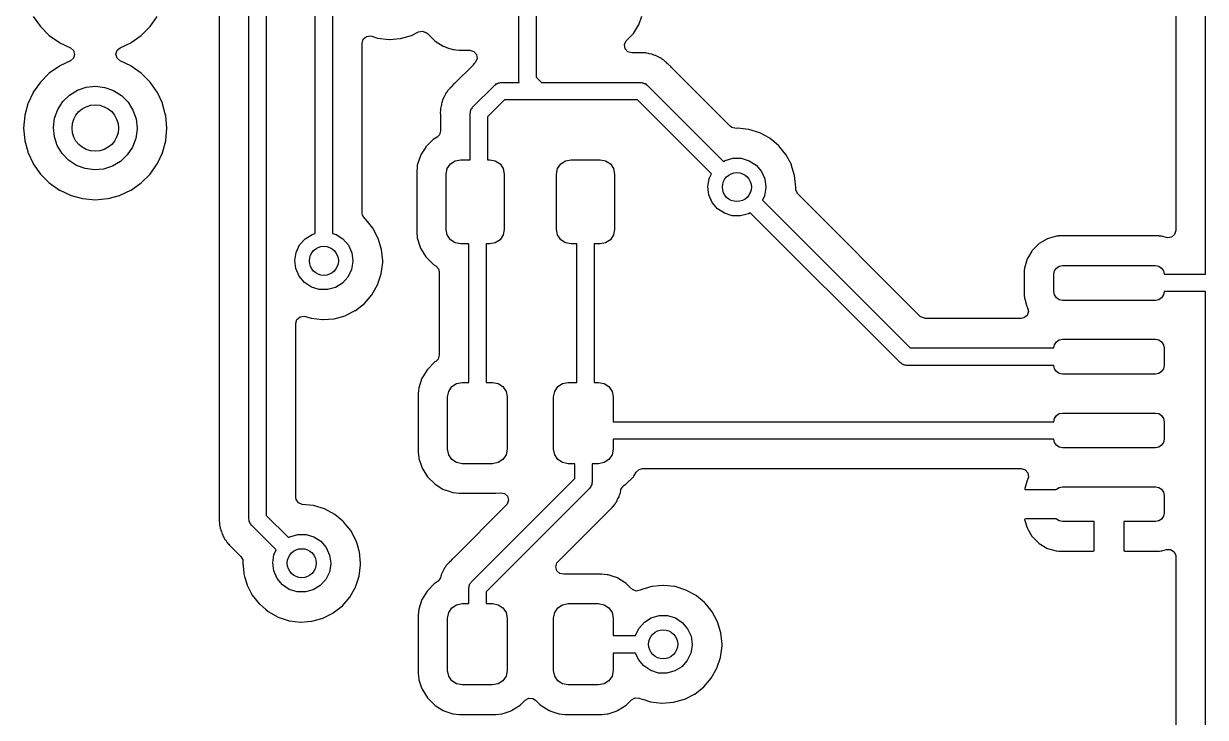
# Model space of a CAD drawing. Extents: x 41 to 172, y -227 to -42.
# Drawn here: x 83.86 to 104.2, y -186.68 to -174.73 of the extents above; entities that cross this region are included whole.
import ezdxf

# ---------------------------------------------------------------- set-up
doc = ezdxf.new("R2010")
doc.units = 0
doc.layers.add('BLACK', color=7, linetype='CONTINUOUS')

msp = doc.modelspace()

# ---------------------------------------------------------------- linework, layer by layer
at = {"layer": 'BLACK', "linetype": 'CONTINUOUS'}
for p, q in [((87.734, -183.261), (87.734, -127.253)), ((88.034, -127.283), (88.034, -183.199)), ((104.205, -179.047), (104.205, -158.205)), ((103.697, -158.571), (103.697, -178.296)), ((92.3825, -175.718), (92.3825, -158.863)), ((92.6825, -158.801), (92.6825, -175.655)), ((88.877, -178.344), (88.877, -161.29)), ((89.177, -161.352), (89.177, -178.344)), ((87.2255, -171.039), (87.2255, -183.179)), ((84.022, -174.607), (84.1453, -174.783)), ((84.1453, -174.783), (84.2973, -174.935)), ((85.8827, -174.935), (86.0347, -174.783)), ((86.0347, -174.783), (86.158, -174.607)), ((94.375, -174.875), (94.4463, -174.759)), ((94.4463, -174.759), (94.4501, -174.753)), ((94.4463, -174.759), (94.4463, -174.759)), ((94.4501, -174.753), (94.5002, -174.602)), ((84.2973, -174.935), (84.4734, -175.058)), ((85.7066, -175.058), (85.8827, -174.935)), ((89.7055, -174.998), (89.7592, -174.952)), ((89.7592, -174.952), (89.8294, -174.942)), ((89.8294, -174.942), (89.8504, -174.947)), ((89.8504, -174.947), (89.9524, -174.98)), ((89.9524, -174.98), (90.1488, -175.003)), ((90.1549, -175.003), (90.3398, -174.988)), ((90.3398, -174.988), (90.3398, -174.988)), ((90.3398, -174.988), (90.346, -174.988)), ((90.346, -174.988), (90.5365, -174.935)), ((90.5365, -174.935), (90.6577, -174.874)), ((90.6577, -174.874), (90.7276, -174.861)), ((90.7276, -174.861), (90.7932, -174.888)), ((90.7932, -174.888), (90.8089, -174.903)), ((90.8089, -174.903), (90.8095, -174.904)), ((90.8095, -174.904), (90.9347, -175.029)), ((94.2393, -175.021), (94.3521, -174.908)), ((94.3521, -174.908), (94.3573, -174.903)), ((94.3573, -174.903), (94.375, -174.875)), ((84.4734, -175.058), (84.4784, -175.06)), ((84.4784, -175.06), (84.4784, -175.06)), ((84.4784, -175.06), (84.6618, -175.146)), ((84.6618, -175.146), (84.715, -175.193)), ((84.715, -175.193), (84.7345, -175.261)), ((85.4455, -175.259), (85.466, -175.191)), ((85.466, -175.191), (85.5182, -175.146)), ((85.5182, -175.146), (85.7016, -175.06)), ((85.7016, -175.06), (85.7066, -175.058)), ((85.7016, -175.06), (85.7016, -175.06)), ((89.6855, -175.066), (89.7055, -174.998)), ((89.6855, -177.993), (89.6855, -175.066)), ((90.1488, -175.003), (90.1549, -175.003)), ((90.1549, -175.003), (90.1549, -175.003)), ((90.9347, -175.029), (90.9409, -175.033)), ((90.9409, -175.033), (90.9409, -175.033)), ((90.9409, -175.033), (91.0781, -175.118)), ((91.0781, -175.118), (91.0853, -175.122)), ((91.0853, -175.122), (91.1567, -175.146)), ((91.1567, -175.146), (91.2466, -175.176)), ((91.2466, -175.176), (91.2466, -175.176)), ((91.2466, -175.176), (91.2531, -175.178)), ((91.2531, -175.178), (91.26, -175.178)), ((91.26, -175.178), (91.26, -175.178)), ((91.26, -175.178), (91.3012, -175.183)), ((91.3012, -175.183), (91.3576, -175.189)), ((91.3576, -175.189), (91.541, -175.189)), ((91.541, -175.189), (91.6091, -175.209)), ((94.2038, -175.093), (94.2333, -175.028)), ((94.2139, -175.163), (94.2038, -175.093)), ((94.2604, -175.216), (94.2139, -175.163)), ((94.2333, -175.028), (94.2393, -175.021)), ((84.6618, -175.374), (84.4784, -175.46)), ((84.714, -175.329), (84.6618, -175.374)), ((84.7345, -175.261), (84.714, -175.329)), ((85.465, -175.327), (85.4455, -175.259)), ((85.5182, -175.374), (85.465, -175.327)), ((85.7016, -175.46), (85.5182, -175.374)), ((91.6091, -175.209), (91.6556, -175.262)), ((91.6362, -175.397), (91.6272, -175.406)), ((91.6657, -175.332), (91.6362, -175.397)), ((91.6556, -175.262), (91.6657, -175.332)), ((94.3285, -175.236), (94.2604, -175.216)), ((94.451, -175.236), (94.3285, -175.236)), ((94.4629, -175.236), (94.451, -175.236)), ((94.5088, -175.232), (94.4629, -175.236)), ((94.5167, -175.233), (94.5088, -175.232)), ((94.53, -175.235), (94.5167, -175.233)), ((94.5497, -175.236), (94.53, -175.235)), ((94.5712, -175.236), (94.5497, -175.236)), ((94.5817, -175.239), (94.5712, -175.236)), ((94.6159, -175.248), (94.5817, -175.239)), ((94.6276, -175.25), (94.6159, -175.248)), ((94.6732, -175.258), (94.6276, -175.25)), ((94.6929, -175.266), (94.6732, -175.258)), ((94.7116, -175.273), (94.6929, -175.266)), ((94.7323, -175.278), (94.7116, -175.273)), ((94.7393, -175.282), (94.7323, -175.278)), ((94.7728, -175.3), (94.7393, -175.282)), ((94.7393, -175.282), (94.7393, -175.282)), ((94.7835, -175.305), (94.7728, -175.3)), ((94.8186, -175.321), (94.7835, -175.305)), ((94.8259, -175.324), (94.8186, -175.321)), ((94.8186, -175.321), (94.8186, -175.321)), ((94.8321, -175.329), (94.8259, -175.324)), ((94.8428, -175.337), (94.8321, -175.329)), ((94.8593, -175.348), (94.8428, -175.337)), ((94.8712, -175.354), (94.8593, -175.348)), ((94.8781, -175.358), (94.8712, -175.354)), ((94.9118, -175.39), (94.8781, -175.358)), ((94.9208, -175.397), (94.9118, -175.39)), ((94.9243, -175.4), (94.9208, -175.397)), ((94.9449, -175.421), (94.9243, -175.4)), ((84.2973, -175.585), (84.1453, -175.737)), ((84.4734, -175.462), (84.2973, -175.585)), ((84.4784, -175.46), (84.4734, -175.462)), ((84.4784, -175.46), (84.4784, -175.46)), ((85.7066, -175.462), (85.7016, -175.46)), ((85.7016, -175.46), (85.7016, -175.46)), ((85.8827, -175.585), (85.7066, -175.462)), ((86.0347, -175.737), (85.8827, -175.585)), ((91.5832, -175.456), (91.2864, -175.752)), ((91.5912, -175.447), (91.5832, -175.456)), ((91.6156, -175.417), (91.5912, -175.447)), ((91.6206, -175.411), (91.6156, -175.417)), ((91.6156, -175.417), (91.6156, -175.417)), ((91.6271, -175.406), (91.6206, -175.411)), ((91.6272, -175.406), (91.6271, -175.406)), ((94.9477, -175.423), (94.9449, -175.421)), ((94.9994, -175.472), (94.9477, -175.423)), ((95.0037, -175.479), (94.9994, -175.472)), ((95.0117, -175.487), (95.0037, -175.479)), ((95.0037, -175.479), (95.0037, -175.479)), ((96.0226, -176.498), (95.0117, -175.487)), ((84.1453, -175.737), (84.022, -175.913)), ((86.158, -175.913), (86.0347, -175.737)), ((91.2655, -175.77), (91.2224, -175.816)), ((91.2709, -175.765), (91.2655, -175.77)), ((91.2776, -175.76), (91.2709, -175.765)), ((91.2864, -175.752), (91.2776, -175.76)), ((91.5879, -176.17), (91.9689, -175.789)), ((91.9689, -175.789), (91.986, -175.779)), ((91.986, -175.779), (92, -175.765)), ((92, -175.765), (92.0191, -175.76)), ((92.0191, -175.76), (92.0362, -175.75)), ((92.0362, -175.75), (92.0559, -175.75)), ((92.0559, -175.75), (92.075, -175.745)), ((92.075, -175.745), (92.3876, -175.745)), ((92.3876, -175.737), (92.3825, -175.718)), ((92.3876, -175.745), (92.3876, -175.737)), ((92.6825, -175.655), (92.7721, -175.745)), ((92.7721, -175.745), (94.488, -175.745)), ((94.488, -175.745), (94.5071, -175.75)), ((94.5071, -175.75), (94.5268, -175.75)), ((94.5268, -175.75), (94.5439, -175.76)), ((94.5439, -175.76), (94.563, -175.765)), ((94.563, -175.765), (94.577, -175.779)), ((94.577, -175.779), (94.5941, -175.789)), ((94.5941, -175.789), (95.9102, -177.105)), ((84.0197, -175.918), (83.9335, -176.103)), ((84.022, -175.913), (84.0197, -175.918)), ((84.0197, -175.918), (84.0197, -175.918)), ((84.532, -176.075), (84.6467, -175.963)), ((84.6467, -175.963), (84.7834, -175.879)), ((84.7834, -175.879), (84.9354, -175.827)), ((84.9354, -175.827), (85.095, -175.81)), ((85.095, -175.81), (85.2544, -175.829)), ((85.2544, -175.829), (85.4056, -175.883)), ((85.4056, -175.883), (85.5412, -175.969)), ((85.5412, -175.969), (85.6543, -176.083)), ((86.1603, -175.918), (86.158, -175.913)), ((86.2465, -176.103), (86.1603, -175.918)), ((86.1603, -175.918), (86.1603, -175.918)), ((91.0991, -175.991), (91.0769, -176.032)), ((91.1043, -175.981), (91.0991, -175.991)), ((91.1195, -175.945), (91.1043, -175.981)), ((91.1227, -175.938), (91.1195, -175.945)), ((91.1195, -175.945), (91.1195, -175.945)), ((91.128, -175.931), (91.1227, -175.938)), ((91.1358, -175.921), (91.128, -175.931)), ((91.1467, -175.905), (91.1358, -175.921)), ((91.1532, -175.893), (91.1467, -175.905)), ((91.157, -175.886), (91.1532, -175.893)), ((91.1532, -175.893), (91.1532, -175.893)), ((91.1886, -175.852), (91.157, -175.886)), ((91.1964, -175.843), (91.1886, -175.852)), ((91.1991, -175.84), (91.1964, -175.843)), ((91.2196, -175.819), (91.1991, -175.84)), ((91.2224, -175.816), (91.2196, -175.819)), ((83.9298, -176.114), (83.8779, -176.307)), ((83.9312, -176.108), (83.9298, -176.114)), ((83.9298, -176.114), (83.9298, -176.114)), ((83.9335, -176.103), (83.9312, -176.108)), ((84.3902, -176.361), (84.4451, -176.21)), ((84.4451, -176.21), (84.532, -176.075)), ((85.6543, -176.083), (85.7393, -176.219)), ((86.2488, -176.108), (86.2465, -176.103)), ((86.2502, -176.114), (86.2488, -176.108)), ((86.3021, -176.307), (86.2502, -176.114)), ((86.2502, -176.114), (86.2502, -176.114)), ((91.0355, -176.214), (91.0339, -176.234)), ((91.047, -176.148), (91.0355, -176.193)), ((91.0355, -176.193), (91.0355, -176.214)), ((91.0494, -176.136), (91.047, -176.148)), ((91.053, -176.114), (91.0494, -176.136)), ((91.0566, -176.091), (91.053, -176.114)), ((91.0651, -176.071), (91.0566, -176.091)), ((91.0715, -176.052), (91.0651, -176.071)), ((91.0769, -176.032), (91.0715, -176.052)), ((91.559, -176.22), (91.5641, -176.201)), ((91.5641, -176.201), (91.5781, -176.187)), ((91.5781, -176.187), (91.5879, -176.17)), ((92.1371, -176.045), (91.844, -176.338)), ((94.4259, -176.045), (92.1371, -176.045)), ((95.6991, -177.318), (94.4259, -176.045)), ((83.8755, -176.316), (83.8568, -176.53)), ((83.8779, -176.307), (83.8755, -176.316)), ((84.3701, -176.52), (84.3902, -176.361)), ((85.7393, -176.219), (85.7921, -176.37)), ((85.7921, -176.37), (85.81, -176.53)), ((86.3045, -176.316), (86.3021, -176.307)), ((86.3232, -176.53), (86.3045, -176.316)), ((91.0339, -176.234), (91.0306, -176.255)), ((91.0306, -176.255), (91.0313, -176.263)), ((91.0313, -176.263), (91.0349, -176.301)), ((91.0349, -176.301), (91.0355, -176.313)), ((91.0355, -176.313), (91.0355, -176.578)), ((91.544, -176.276), (91.5491, -176.257)), ((91.544, -177.075), (91.544, -176.276)), ((91.5491, -176.237), (91.559, -176.22)), ((91.5491, -176.257), (91.5491, -176.237)), ((91.844, -176.338), (91.844, -177.075)), ((83.8568, -176.53), (83.8755, -176.744)), ((84.3857, -176.68), (84.3701, -176.52)), ((85.8097, -176.55), (85.7874, -176.709)), ((85.81, -176.53), (85.8097, -176.55)), ((86.3045, -176.744), (86.3232, -176.53)), ((91.0355, -176.578), (91.0155, -176.646)), ((96.0535, -176.521), (96.0226, -176.498)), ((96.1231, -176.535), (96.0535, -176.521)), ((96.1461, -176.533), (96.1231, -176.535)), ((96.1522, -176.533), (96.1461, -176.533)), ((96.3366, -176.553), (96.1522, -176.533)), ((96.1522, -176.533), (96.1522, -176.533)), ((96.3428, -176.553), (96.3366, -176.553)), ((96.3366, -176.553), (96.3366, -176.553)), ((96.5317, -176.612), (96.3428, -176.553)), ((96.7057, -176.706), (96.5317, -176.612)), ((83.8755, -176.744), (83.877, -176.749)), ((83.877, -176.749), (83.877, -176.749)), ((83.877, -176.749), (83.9271, -176.936)), ((84.4364, -176.832), (84.3857, -176.68)), ((85.7874, -176.709), (85.7304, -176.859)), ((86.2529, -176.936), (86.303, -176.749)), ((86.303, -176.749), (86.3045, -176.744)), ((86.303, -176.749), (86.303, -176.749)), ((90.9087, -176.727), (90.7837, -176.852)), ((90.9758, -176.685), (90.9087, -176.727)), ((91.0155, -176.646), (90.9758, -176.685)), ((96.7104, -176.71), (96.7057, -176.706)), ((96.8533, -176.828), (96.7104, -176.71)), ((96.7104, -176.71), (96.7104, -176.71)), ((83.9271, -176.936), (83.9312, -176.952)), ((83.9312, -176.952), (83.9335, -176.957)), ((83.9335, -176.957), (83.9335, -176.957)), ((83.9335, -176.957), (84.0195, -177.141)), ((84.5196, -176.969), (84.4364, -176.832)), ((84.6311, -177.085), (84.5196, -176.969)), ((85.6416, -176.993), (85.5253, -177.104)), ((85.7304, -176.859), (85.6416, -176.993)), ((86.1605, -177.141), (86.2465, -176.957)), ((86.2465, -176.957), (86.2488, -176.952)), ((86.2465, -176.957), (86.2465, -176.957)), ((86.2488, -176.952), (86.2529, -176.936)), ((90.6886, -177.009), (90.6415, -177.151)), ((90.6909, -177.002), (90.6886, -177.009)), ((90.7043, -176.98), (90.6909, -177.002)), ((90.7799, -176.858), (90.7043, -176.98)), ((90.7837, -176.852), (90.7799, -176.858)), ((90.7799, -176.858), (90.7799, -176.858)), ((96.8581, -176.832), (96.8533, -176.828)), ((96.862, -176.837), (96.8581, -176.832)), ((96.8793, -176.858), (96.862, -176.837)), ((96.862, -176.837), (96.862, -176.837)), ((96.9831, -176.985), (96.8793, -176.858)), ((97.0759, -177.16), (96.9831, -176.985)), ((84.0195, -177.141), (84.022, -177.147)), ((84.022, -177.147), (84.1453, -177.323)), ((84.7654, -177.173), (84.6311, -177.085)), ((84.9158, -177.229), (84.7654, -177.173)), ((85.0749, -177.25), (84.9158, -177.229)), ((85.3874, -177.186), (85.2348, -177.235)), ((85.5253, -177.104), (85.3874, -177.186)), ((86.0347, -177.323), (86.158, -177.147)), ((86.158, -177.147), (86.1605, -177.141)), ((90.6305, -177.216), (90.6245, -177.275)), ((90.6345, -177.177), (90.6305, -177.216)), ((90.6352, -177.17), (90.6345, -177.177)), ((90.6345, -177.177), (90.6345, -177.177)), ((90.6415, -177.151), (90.6352, -177.17)), ((91.133, -177.325), (91.152, -177.229)), ((91.152, -177.229), (91.2062, -177.148)), ((91.2062, -177.148), (91.2873, -177.094)), ((91.2873, -177.094), (91.383, -177.075)), ((91.383, -177.075), (91.544, -177.075)), ((91.844, -177.075), (91.883, -177.075)), ((91.883, -177.075), (91.9787, -177.094)), ((91.9787, -177.094), (92.0598, -177.148)), ((92.0598, -177.148), (92.114, -177.229)), ((92.114, -177.229), (92.133, -177.325)), ((93.033, -177.325), (93.052, -177.229)), ((93.052, -177.229), (93.1062, -177.148)), ((93.1062, -177.148), (93.1873, -177.094)), ((93.1873, -177.094), (93.283, -177.075)), ((93.283, -177.075), (93.783, -177.075)), ((93.783, -177.075), (93.8787, -177.094)), ((93.8787, -177.094), (93.9598, -177.148)), ((93.9598, -177.148), (94.014, -177.229)), ((94.014, -177.229), (94.033, -177.325)), ((95.9102, -177.105), (95.9348, -177.09)), ((95.9348, -177.09), (96.0711, -177.051)), ((96.0711, -177.051), (96.2129, -177.051)), ((96.2129, -177.051), (96.3487, -177.092)), ((96.3487, -177.092), (96.4677, -177.169)), ((96.4677, -177.169), (96.5602, -177.277)), ((97.0811, -177.177), (97.0759, -177.16)), ((97.1263, -177.327), (97.0811, -177.177)), ((84.1453, -177.323), (84.2973, -177.475)), ((85.2348, -177.235), (85.0749, -177.25)), ((85.8827, -177.475), (86.0347, -177.323)), ((90.6245, -177.275), (90.6245, -178.325)), ((91.133, -178.275), (91.133, -177.325)), ((92.133, -177.325), (92.133, -178.275)), ((93.033, -178.275), (93.033, -177.325)), ((94.033, -177.325), (94.033, -178.275)), ((95.639, -177.54), (95.6608, -177.4)), ((95.6608, -177.4), (95.6991, -177.318)), ((96.5602, -177.277), (96.6189, -177.406)), ((96.6189, -177.406), (96.639, -177.546)), ((97.1331, -177.349), (97.1263, -177.327)), ((97.1524, -177.546), (97.1331, -177.349)), ((84.2973, -177.475), (84.4734, -177.598)), ((84.4734, -177.598), (84.4784, -177.6)), ((84.4784, -177.6), (84.4784, -177.6)), ((84.4784, -177.6), (84.6632, -177.686)), ((85.5168, -177.686), (85.7016, -177.6)), ((85.7016, -177.6), (85.7066, -177.598)), ((85.7016, -177.6), (85.7016, -177.6)), ((85.7066, -177.598), (85.8827, -177.475)), ((95.6574, -177.68), (95.639, -177.54)), ((96.6389, -177.558), (96.6153, -177.698)), ((96.639, -177.546), (96.6389, -177.558)), ((97.152, -177.574), (97.1523, -177.55)), ((97.1549, -177.602), (97.152, -177.574)), ((97.1523, -177.55), (97.1524, -177.546)), ((97.1523, -177.55), (97.1523, -177.55)), ((97.1889, -177.665), (97.1549, -177.602)), ((84.6632, -177.686), (84.6682, -177.689)), ((84.6682, -177.689), (84.6735, -177.69)), ((84.6735, -177.69), (84.6735, -177.69)), ((84.6735, -177.69), (84.8705, -177.743)), ((84.8705, -177.743), (84.8705, -177.743)), ((84.8705, -177.743), (84.8759, -177.744)), ((84.8759, -177.744), (85.09, -177.763)), ((85.09, -177.763), (85.3041, -177.744)), ((85.3041, -177.744), (85.3095, -177.743)), ((85.3095, -177.743), (85.5065, -177.69)), ((85.3095, -177.743), (85.3095, -177.743)), ((85.5065, -177.69), (85.5118, -177.689)), ((85.5065, -177.69), (85.5065, -177.69)), ((85.5118, -177.689), (85.5168, -177.686)), ((95.7145, -177.81), (95.6574, -177.68)), ((95.8057, -177.919), (95.7145, -177.81)), ((96.6153, -177.698), (96.5787, -177.774)), ((96.5787, -177.774), (99.1221, -180.317)), ((99.2959, -179.772), (97.1889, -177.665)), ((89.6914, -178.031), (89.6855, -177.993)), ((89.7312, -178.09), (89.6914, -178.031)), ((95.9237, -177.997), (95.8057, -177.919)), ((96.0591, -178.04), (95.9237, -177.997)), ((96.2008, -178.042), (96.0591, -178.04)), ((96.3376, -178.005), (96.2008, -178.042)), ((96.3674, -177.987), (96.3376, -178.005)), ((98.9539, -180.573), (96.3674, -177.987)), ((89.7367, -178.094), (89.7312, -178.09)), ((89.7461, -178.102), (89.7367, -178.094)), ((89.75, -178.107), (89.7461, -178.102)), ((89.8007, -178.169), (89.75, -178.107)), ((89.75, -178.107), (89.75, -178.107)), ((89.8711, -178.255), (89.8007, -178.169)), ((88.6091, -178.541), (88.7029, -178.435)), ((88.7029, -178.435), (88.8228, -178.36)), ((88.8228, -178.36), (88.877, -178.344)), ((89.177, -178.344), (89.2367, -178.362)), ((89.2367, -178.362), (89.3557, -178.439)), ((89.3557, -178.439), (89.4482, -178.547)), ((89.9639, -178.43), (89.8711, -178.255)), ((90.0211, -178.619), (89.9639, -178.43)), ((90.6245, -178.325), (90.6248, -178.329)), ((90.6248, -178.329), (90.6248, -178.329)), ((90.6248, -178.329), (90.6341, -178.417)), ((90.6341, -178.417), (90.6355, -178.431)), ((90.6355, -178.431), (90.6377, -178.438)), ((90.6377, -178.438), (90.6377, -178.438)), ((90.6377, -178.438), (90.6734, -178.545)), ((91.152, -178.371), (91.133, -178.275)), ((91.2062, -178.452), (91.152, -178.371)), ((91.2873, -178.506), (91.2062, -178.452)), ((92.0598, -178.452), (91.9787, -178.506)), ((92.114, -178.371), (92.0598, -178.452)), ((92.133, -178.275), (92.114, -178.371)), ((93.052, -178.371), (93.033, -178.275)), ((93.1062, -178.452), (93.052, -178.371)), ((93.1873, -178.506), (93.1062, -178.452)), ((93.9598, -178.452), (93.8787, -178.506)), ((94.014, -178.371), (93.9598, -178.452)), ((94.033, -178.275), (94.014, -178.371)), ((101.475, -178.442), (101.345, -178.519)), ((101.481, -178.438), (101.475, -178.442)), ((101.475, -178.442), (101.475, -178.442)), ((101.489, -178.436), (101.481, -178.438)), ((101.577, -178.41), (101.489, -178.436)), ((101.489, -178.436), (101.489, -178.436)), ((101.641, -178.391), (101.577, -178.41)), ((101.648, -178.391), (101.641, -178.391)), ((101.676, -178.389), (101.648, -178.391)), ((101.648, -178.391), (101.648, -178.391)), ((101.678, -178.388), (101.676, -178.389)), ((101.676, -178.389), (101.676, -178.389)), ((103.412, -178.388), (101.678, -178.388)), ((103.414, -178.389), (103.412, -178.388)), ((103.442, -178.391), (103.414, -178.389)), ((103.414, -178.389), (103.414, -178.389)), ((103.449, -178.391), (103.442, -178.391)), ((103.442, -178.391), (103.442, -178.391)), ((103.513, -178.41), (103.449, -178.391)), ((103.535, -178.417), (103.513, -178.41)), ((103.553, -178.42), (103.535, -178.417)), ((103.623, -178.41), (103.553, -178.42)), ((103.676, -178.364), (103.623, -178.41)), ((103.697, -178.296), (103.676, -178.364)), ((88.5488, -178.67), (88.6091, -178.541)), ((89.4482, -178.547), (89.5069, -178.676)), ((90.0404, -178.816), (90.0211, -178.619)), ((90.6734, -178.545), (90.6914, -178.599)), ((90.6914, -178.599), (90.7845, -178.749)), ((91.383, -178.525), (91.2873, -178.506)), ((91.5205, -178.525), (91.383, -178.525)), ((91.5205, -180.91), (91.5205, -178.525)), ((91.883, -178.525), (91.8205, -178.525)), ((91.8205, -178.525), (91.8205, -180.91)), ((91.9787, -178.506), (91.883, -178.525)), ((93.283, -178.525), (93.1873, -178.506)), ((93.383, -178.525), (93.283, -178.525)), ((93.383, -180.91), (93.383, -178.525)), ((93.783, -178.525), (93.683, -178.525)), ((93.683, -178.525), (93.683, -180.91)), ((93.8787, -178.506), (93.783, -178.525)), ((101.217, -178.647), (101.157, -178.748)), ((101.221, -178.64), (101.217, -178.647)), ((101.217, -178.647), (101.217, -178.647)), ((101.338, -178.523), (101.221, -178.64)), ((101.345, -178.519), (101.338, -178.523)), ((101.345, -178.519), (101.345, -178.519)), ((88.527, -178.81), (88.5488, -178.67)), ((88.5454, -178.95), (88.527, -178.81)), ((89.5269, -178.828), (89.5033, -178.968)), ((89.5069, -178.676), (89.527, -178.816)), ((89.527, -178.816), (89.5269, -178.828)), ((90.0152, -179.041), (90.04, -178.844)), ((90.04, -178.844), (90.0404, -178.816)), ((90.7845, -178.749), (90.9097, -178.874)), ((101.136, -178.783), (101.089, -178.943)), ((101.157, -178.748), (101.136, -178.783)), ((88.6025, -179.08), (88.5454, -178.95)), ((89.5033, -178.968), (89.4415, -179.096)), ((89.9528, -179.228), (90.0152, -179.041)), ((90.9097, -178.874), (90.9159, -178.878)), ((90.9159, -178.878), (90.9159, -178.878)), ((90.9159, -178.878), (90.9521, -178.9)), ((90.9521, -178.9), (90.9996, -178.953)), ((90.9996, -178.953), (91.012, -179.008)), ((91.012, -179.008), (91.012, -180.443)), ((101.089, -178.943), (101.087, -178.98)), ((101.087, -178.98), (101.087, -179.414)), ((101.595, -179.047), (101.606, -178.99)), ((101.595, -179.347), (101.595, -179.047)), ((101.606, -178.99), (101.639, -178.941)), ((101.639, -178.941), (101.688, -178.908)), ((101.688, -178.908), (101.745, -178.897)), ((101.745, -178.897), (103.345, -178.897)), ((103.345, -178.897), (103.402, -178.908)), ((103.402, -178.908), (103.451, -178.941)), ((103.451, -178.941), (103.484, -178.99)), ((103.484, -178.99), (103.495, -179.047)), ((103.495, -179.047), (104.205, -179.047)), ((88.6937, -179.189), (88.6025, -179.08)), ((88.8117, -179.267), (88.6937, -179.189)), ((88.9471, -179.31), (88.8117, -179.267)), ((89.3464, -179.201), (89.2256, -179.275)), ((89.4415, -179.096), (89.3464, -179.201)), ((89.8551, -179.4), (89.9528, -179.228)), ((89.0888, -179.312), (88.9471, -179.31)), ((89.2256, -179.275), (89.0888, -179.312)), ((89.7258, -179.55), (89.8551, -179.4)), ((101.087, -179.414), (101.089, -179.451)), ((101.089, -179.451), (101.094, -179.468)), ((101.094, -179.468), (101.133, -179.6)), ((101.606, -179.404), (101.595, -179.347)), ((101.639, -179.453), (101.606, -179.404)), ((101.688, -179.486), (101.639, -179.453)), ((103.451, -179.453), (103.402, -179.486)), ((103.484, -179.404), (103.451, -179.453)), ((103.495, -179.347), (103.484, -179.404)), ((104.205, -179.347), (103.495, -179.347)), ((104.205, -187.235), (104.205, -179.347)), ((89.399, -179.758), (89.5645, -179.674)), ((89.5645, -179.674), (89.57, -179.672)), ((89.5645, -179.674), (89.5645, -179.674)), ((89.57, -179.672), (89.7258, -179.55)), ((101.133, -179.6), (101.136, -179.611)), ((101.136, -179.611), (101.14, -179.618)), ((101.14, -179.618), (101.141, -179.619)), ((101.141, -179.619), (101.143, -179.625)), ((101.143, -179.625), (101.142, -179.625)), ((101.142, -179.625), (101.158, -179.687)), ((101.745, -179.497), (101.688, -179.486)), ((103.345, -179.497), (101.745, -179.497)), ((103.402, -179.486), (103.345, -179.497)), ((88.5425, -179.892), (88.5625, -179.824)), ((88.5625, -179.824), (88.6162, -179.778)), ((88.6162, -179.778), (88.6864, -179.768)), ((88.6864, -179.768), (88.7074, -179.773)), ((88.7074, -179.773), (88.8094, -179.806)), ((88.8094, -179.806), (89.0058, -179.829)), ((89.0058, -179.829), (89.0119, -179.829)), ((89.0119, -179.829), (89.1968, -179.814)), ((89.0119, -179.829), (89.0119, -179.829)), ((89.1968, -179.814), (89.1968, -179.814)), ((89.1968, -179.814), (89.203, -179.814)), ((89.203, -179.814), (89.3935, -179.761)), ((89.3935, -179.761), (89.399, -179.758)), ((89.399, -179.758), (89.399, -179.758)), ((99.3168, -179.788), (99.2959, -179.772)), ((99.3849, -179.808), (99.3168, -179.788)), ((101.032, -179.808), (99.3849, -179.808)), ((101.08, -179.799), (101.032, -179.808)), ((101.135, -179.755), (101.08, -179.799)), ((101.158, -179.687), (101.135, -179.755)), ((88.5425, -182.885), (88.5425, -179.892)), ((101.595, -180.317), (101.606, -180.26)), ((101.606, -180.26), (101.639, -180.211)), ((101.639, -180.211), (101.688, -180.178)), ((101.688, -180.178), (101.745, -180.167)), ((101.745, -180.167), (103.345, -180.167)), ((103.345, -180.167), (103.402, -180.178)), ((103.402, -180.178), (103.451, -180.211)), ((103.451, -180.211), (103.484, -180.26)), ((103.484, -180.26), (103.495, -180.317)), ((91.012, -180.443), (90.992, -180.511)), ((99.1221, -180.317), (101.595, -180.317)), ((103.495, -180.317), (103.495, -180.617)), ((90.8087, -180.687), (90.8049, -180.693)), ((90.9337, -180.562), (90.8087, -180.687)), ((90.9399, -180.558), (90.9337, -180.562)), ((90.9523, -180.55), (90.9399, -180.558)), ((90.9399, -180.558), (90.9399, -180.558)), ((90.992, -180.511), (90.9523, -180.55)), ((98.971, -180.583), (98.9539, -180.573)), ((98.985, -180.597), (98.971, -180.583)), ((99.0041, -180.602), (98.985, -180.597)), ((99.0212, -180.612), (99.0041, -180.602)), ((99.0409, -180.612), (99.0212, -180.612)), ((99.06, -180.617), (99.0409, -180.612)), ((101.595, -180.617), (99.06, -180.617)), ((101.606, -180.674), (101.595, -180.617)), ((101.639, -180.723), (101.606, -180.674)), ((103.484, -180.674), (103.451, -180.723)), ((103.495, -180.617), (103.484, -180.674)), ((90.7159, -180.837), (90.6602, -181.005)), ((90.742, -180.795), (90.7159, -180.837)), ((90.8049, -180.693), (90.742, -180.795)), ((90.8049, -180.693), (90.8049, -180.693)), ((101.688, -180.756), (101.639, -180.723)), ((101.745, -180.767), (101.688, -180.756)), ((103.345, -180.767), (101.745, -180.767)), ((103.402, -180.756), (103.345, -180.767)), ((103.451, -180.723), (103.402, -180.756)), ((90.6568, -181.038), (90.6495, -181.11)), ((90.6595, -181.012), (90.6568, -181.038)), ((90.6602, -181.005), (90.6595, -181.012)), ((90.6595, -181.012), (90.6595, -181.012)), ((91.158, -181.16), (91.177, -181.064)), ((91.177, -181.064), (91.2312, -180.983)), ((91.2312, -180.983), (91.3123, -180.929)), ((91.3123, -180.929), (91.408, -180.91)), ((91.408, -180.91), (91.5205, -180.91)), ((91.8205, -180.91), (91.933, -180.91)), ((91.933, -180.91), (92.0287, -180.929)), ((92.0287, -180.929), (92.1098, -180.983)), ((92.1098, -180.983), (92.164, -181.064)), ((92.164, -181.064), (92.183, -181.16)), ((92.983, -181.16), (93.002, -181.064)), ((93.002, -181.064), (93.0562, -180.983)), ((93.0562, -180.983), (93.1373, -180.929)), ((93.1373, -180.929), (93.233, -180.91)), ((93.233, -180.91), (93.383, -180.91)), ((93.683, -180.91), (93.758, -180.91)), ((93.758, -180.91), (93.8537, -180.929)), ((93.8537, -180.929), (93.9348, -180.983)), ((93.9348, -180.983), (93.989, -181.064)), ((93.989, -181.064), (94.008, -181.16)), ((90.6495, -181.11), (90.6495, -182.11)), ((91.158, -182.06), (91.158, -181.16)), ((92.183, -181.16), (92.183, -182.06)), ((92.983, -182.06), (92.983, -181.16)), ((94.008, -181.16), (94.008, -181.587)), ((101.606, -181.53), (101.639, -181.481)), ((101.639, -181.481), (101.688, -181.448)), ((101.688, -181.448), (101.745, -181.437)), ((101.745, -181.437), (103.345, -181.437)), ((103.345, -181.437), (103.402, -181.448)), ((103.402, -181.448), (103.451, -181.481)), ((103.451, -181.481), (103.484, -181.53)), ((94.008, -181.587), (101.595, -181.587)), ((101.595, -181.587), (101.606, -181.53)), ((103.484, -181.53), (103.495, -181.587)), ((103.495, -181.587), (103.495, -181.887)), ((101.595, -181.887), (94.008, -181.887)), ((94.008, -181.887), (94.008, -182.06)), ((101.606, -181.944), (101.595, -181.887)), ((103.495, -181.887), (103.484, -181.944)), ((90.6495, -182.11), (90.6498, -182.114)), ((90.6498, -182.114), (90.6498, -182.114)), ((90.6498, -182.114), (90.6589, -182.201)), ((91.177, -182.156), (91.158, -182.06)), ((92.183, -182.06), (92.164, -182.156)), ((93.002, -182.156), (92.983, -182.06)), ((94.008, -182.06), (93.989, -182.156)), ((101.639, -181.993), (101.606, -181.944)), ((101.688, -182.026), (101.639, -181.993)), ((101.745, -182.037), (101.688, -182.026)), ((103.345, -182.037), (101.745, -182.037)), ((103.402, -182.026), (103.345, -182.037)), ((103.451, -181.993), (103.402, -182.026)), ((103.484, -181.944), (103.451, -181.993)), ((90.6589, -182.201), (90.6605, -182.216)), ((90.6605, -182.216), (90.6627, -182.223)), ((90.6627, -182.223), (90.6627, -182.223)), ((90.6627, -182.223), (90.6993, -182.333)), ((91.2312, -182.237), (91.177, -182.156)), ((91.3123, -182.291), (91.2312, -182.237)), ((91.408, -182.31), (91.3123, -182.291)), ((91.933, -182.31), (91.408, -182.31)), ((92.0287, -182.291), (91.933, -182.31)), ((92.1098, -182.237), (92.0287, -182.291)), ((92.164, -182.156), (92.1098, -182.237)), ((93.0562, -182.237), (93.002, -182.156)), ((93.1373, -182.291), (93.0562, -182.237)), ((93.233, -182.31), (93.1373, -182.291)), ((93.3455, -182.31), (93.233, -182.31)), ((93.3455, -182.566), (93.3455, -182.31)), ((93.758, -182.31), (93.6455, -182.31)), ((93.6455, -182.31), (93.6455, -182.628)), ((93.8537, -182.291), (93.758, -182.31)), ((93.9348, -182.237), (93.8537, -182.291)), ((93.989, -182.156), (93.9348, -182.237)), ((90.6993, -182.333), (90.7164, -182.384)), ((90.7164, -182.384), (90.8095, -182.534)), ((94.3614, -182.527), (94.4053, -182.455)), ((94.4053, -182.455), (94.4581, -182.408)), ((94.4581, -182.408), (94.5126, -182.395)), ((94.5126, -182.395), (101.033, -182.395)), ((101.033, -182.395), (101.101, -182.416)), ((101.101, -182.416), (101.147, -182.469)), ((101.147, -182.469), (101.157, -182.539)), ((90.8095, -182.534), (90.9347, -182.659)), ((90.9347, -182.659), (90.9409, -182.663)), ((90.9409, -182.663), (90.9409, -182.663)), ((90.9409, -182.663), (91.0766, -182.747)), ((91.5644, -184.347), (93.3455, -182.566)), ((93.6114, -182.717), (93.6016, -182.734)), ((93.6254, -182.703), (93.6114, -182.717)), ((93.6305, -182.684), (93.6254, -182.703)), ((93.6404, -182.667), (93.6305, -182.684)), ((93.6455, -182.628), (93.6404, -182.647)), ((93.6404, -182.647), (93.6404, -182.667)), ((94.1426, -182.755), (94.1789, -182.694)), ((94.1789, -182.694), (94.1984, -182.679)), ((94.1984, -182.679), (94.2261, -182.662)), ((94.2261, -182.662), (94.2323, -182.658)), ((94.2261, -182.662), (94.2261, -182.662)), ((94.2323, -182.658), (94.3573, -182.533)), ((94.3573, -182.533), (94.3614, -182.527)), ((101.134, -182.601), (101.095, -182.736)), ((101.14, -182.587), (101.134, -182.601)), ((101.141, -182.586), (101.14, -182.587)), ((101.142, -182.583), (101.141, -182.586)), ((101.144, -182.58), (101.142, -182.583)), ((101.157, -182.539), (101.143, -182.579)), ((101.143, -182.579), (101.144, -182.58)), ((101.639, -182.751), (101.688, -182.718)), ((101.688, -182.718), (101.745, -182.707)), ((101.745, -182.707), (103.345, -182.707)), ((103.345, -182.707), (103.402, -182.718)), ((103.402, -182.718), (103.451, -182.751)), ((88.549, -182.925), (88.5425, -182.885)), ((88.5897, -182.983), (88.549, -182.925)), ((91.0766, -182.747), (91.0853, -182.752)), ((91.0853, -182.752), (91.1482, -182.773)), ((91.1482, -182.773), (91.2466, -182.806)), ((91.2466, -182.806), (91.2466, -182.806)), ((91.2466, -182.806), (91.2531, -182.808)), ((91.2531, -182.808), (91.26, -182.808)), ((91.26, -182.808), (91.26, -182.808)), ((91.26, -182.808), (91.303, -182.813)), ((91.303, -182.813), (91.3576, -182.819)), ((91.3576, -182.819), (91.9834, -182.819)), ((93.6016, -182.734), (91.8205, -184.515)), ((91.9834, -182.819), (91.9866, -182.818)), ((91.9866, -182.818), (91.9867, -182.818)), ((91.9867, -182.818), (92.0657, -182.81)), ((92.0657, -182.81), (92.1355, -182.823)), ((92.1355, -182.823), (92.1873, -182.871)), ((92.1873, -182.871), (92.2046, -182.94)), ((94.0701, -182.958), (94.0852, -182.923)), ((94.0852, -182.923), (94.0904, -182.913)), ((94.0904, -182.913), (94.1088, -182.879)), ((94.1088, -182.879), (94.1126, -182.872)), ((94.1088, -182.879), (94.1088, -182.879)), ((94.1126, -182.872), (94.118, -182.851)), ((94.118, -182.851), (94.1244, -182.833)), ((94.1244, -182.833), (94.1329, -182.813)), ((94.1329, -182.813), (94.1401, -182.767)), ((94.1401, -182.767), (94.1425, -182.756)), ((94.1425, -182.756), (94.1426, -182.755)), ((101.095, -182.736), (101.095, -182.75)), ((101.095, -182.75), (101.102, -182.753)), ((101.102, -182.753), (101.638, -182.753)), ((101.638, -182.753), (101.639, -182.751)), ((103.451, -182.751), (103.484, -182.8)), ((103.484, -182.8), (103.495, -182.857)), ((103.495, -182.857), (103.495, -183.157)), ((88.6553, -183.01), (88.5897, -182.983)), ((88.8436, -183.03), (88.6553, -183.01)), ((88.8498, -183.03), (88.8436, -183.03)), ((88.8436, -183.03), (88.8436, -183.03)), ((89.0387, -183.089), (88.8498, -183.03)), ((89.2127, -183.183), (89.0387, -183.089)), ((92.1678, -183.024), (91.2629, -183.929)), ((92.1819, -183.008), (92.1678, -183.024)), ((92.2046, -182.94), (92.1819, -183.008)), ((93.9186, -183.139), (93.9671, -183.088)), ((93.9671, -183.088), (93.9699, -183.085)), ((93.9699, -183.085), (93.9904, -183.064)), ((93.9904, -183.064), (93.9931, -183.061)), ((93.9931, -183.061), (94.0009, -183.052)), ((94.0009, -183.052), (94.0325, -183.018)), ((94.0325, -183.018), (94.037, -183.01)), ((94.037, -183.01), (94.0428, -182.999)), ((94.0428, -182.999), (94.0537, -182.983)), ((94.0537, -182.983), (94.0619, -182.972)), ((94.0619, -182.972), (94.0668, -182.966)), ((94.0668, -182.966), (94.0701, -182.958)), ((87.2249, -183.191), (87.2232, -183.199)), ((87.2232, -183.199), (87.2235, -183.206)), ((87.2235, -183.206), (87.2254, -183.269)), ((87.2255, -183.179), (87.2249, -183.191)), ((87.2254, -183.269), (87.2255, -183.273)), ((87.2255, -183.273), (87.2255, -183.302)), ((87.2255, -183.302), (87.2261, -183.307)), ((87.2261, -183.307), (87.227, -183.319)), ((87.227, -183.319), (87.2284, -183.365)), ((87.7391, -183.28), (87.734, -183.261)), ((87.7391, -183.3), (87.7391, -183.28)), ((87.749, -183.317), (87.7391, -183.3)), ((87.7541, -183.336), (87.749, -183.317)), ((87.7681, -183.35), (87.7541, -183.336)), ((88.034, -183.199), (88.4172, -183.582)), ((89.2174, -183.187), (89.2127, -183.183)), ((89.3524, -183.298), (89.2174, -183.187)), ((89.2174, -183.187), (89.2174, -183.187)), ((89.3651, -183.309), (89.3524, -183.298)), ((89.369, -183.314), (89.3651, -183.309)), ((89.3899, -183.339), (89.369, -183.314)), ((89.369, -183.314), (89.369, -183.314)), ((93.0549, -184), (93.9031, -183.152)), ((93.9031, -183.152), (93.9119, -183.144)), ((93.9119, -183.144), (93.9186, -183.139)), ((93.9119, -183.144), (93.9119, -183.144)), ((101.095, -183.265), (101.093, -183.273)), ((101.093, -183.273), (101.134, -183.413)), ((101.108, -183.261), (101.095, -183.265)), ((101.638, -183.261), (101.108, -183.261)), ((101.639, -183.263), (101.638, -183.261)), ((101.688, -183.296), (101.639, -183.263)), ((101.745, -183.307), (101.688, -183.296)), ((102.291, -183.307), (101.745, -183.307)), ((102.291, -183.801), (102.291, -183.307)), ((103.345, -183.307), (102.799, -183.307)), ((102.799, -183.307), (102.799, -183.797)), ((103.402, -183.296), (103.345, -183.307)), ((103.451, -183.263), (103.402, -183.296)), ((103.484, -183.214), (103.451, -183.263)), ((103.495, -183.157), (103.484, -183.214)), ((87.2284, -183.365), (87.2306, -183.372)), ((87.2306, -183.372), (87.2306, -183.372)), ((87.2306, -183.372), (87.2344, -183.385)), ((87.2344, -183.385), (87.2384, -183.405)), ((87.2384, -183.405), (87.2411, -183.426)), ((87.2411, -183.426), (87.244, -183.433)), ((87.244, -183.433), (87.244, -183.433)), ((87.244, -183.433), (87.2581, -183.469)), ((87.2581, -183.469), (87.262, -183.48)), ((87.262, -183.48), (87.2749, -183.525)), ((87.2749, -183.525), (87.2858, -183.543)), ((87.7779, -183.367), (87.7681, -183.35)), ((88.2061, -183.795), (87.7779, -183.367)), ((88.4418, -183.567), (88.5781, -183.528)), ((88.5781, -183.528), (88.7199, -183.528)), ((88.7199, -183.528), (88.8557, -183.569)), ((89.4901, -183.462), (89.3899, -183.339)), ((89.5829, -183.637), (89.4901, -183.462)), ((101.134, -183.413), (101.14, -183.427)), ((101.14, -183.427), (101.217, -183.557)), ((87.2858, -183.543), (87.2945, -183.561)), ((87.2945, -183.561), (87.3024, -183.581)), ((87.3024, -183.581), (87.3295, -183.618)), ((87.3295, -183.618), (87.336, -183.628)), ((87.336, -183.628), (87.3555, -183.661)), ((87.3555, -183.661), (87.3555, -183.661)), ((87.3555, -183.661), (87.3595, -183.668)), ((87.3595, -183.668), (87.3747, -183.683)), ((87.3747, -183.683), (87.3876, -183.698)), ((87.3876, -183.698), (87.4002, -183.715)), ((87.4002, -183.715), (87.4358, -183.745)), ((88.4172, -183.582), (88.4418, -183.567)), ((88.8557, -183.569), (88.9747, -183.646)), ((88.9747, -183.646), (89.0672, -183.754)), ((89.6047, -183.709), (89.5829, -183.637)), ((89.6369, -183.815), (89.6047, -183.709)), ((101.217, -183.557), (101.227, -183.569)), ((101.227, -183.569), (101.333, -183.675)), ((101.333, -183.675), (101.345, -183.685)), ((101.345, -183.685), (101.475, -183.762)), ((87.4358, -183.745), (87.4445, -183.753)), ((87.4445, -183.753), (87.5967, -183.905)), ((87.5967, -183.905), (87.6307, -183.967)), ((88.146, -184.017), (88.1678, -183.877)), ((88.1678, -183.877), (88.2061, -183.795)), ((89.0672, -183.754), (89.1259, -183.883)), ((89.1259, -183.883), (89.146, -184.023)), ((89.6401, -183.826), (89.6369, -183.815)), ((89.6594, -184.023), (89.6401, -183.826)), ((91.242, -183.947), (91.1989, -183.993)), ((91.2474, -183.941), (91.242, -183.947)), ((91.242, -183.947), (91.242, -183.947)), ((91.2541, -183.937), (91.2474, -183.941)), ((91.2629, -183.929), (91.2541, -183.937)), ((91.2541, -183.937), (91.2541, -183.937)), ((101.475, -183.762), (101.489, -183.768)), ((101.489, -183.768), (101.635, -183.81)), ((101.635, -183.81), (101.648, -183.813)), ((101.648, -183.813), (101.676, -183.815)), ((101.676, -183.815), (101.681, -183.815)), ((101.681, -183.815), (102.273, -183.815)), ((102.273, -183.815), (102.288, -183.811)), ((102.288, -183.811), (102.289, -183.809)), ((102.289, -183.809), (102.291, -183.801)), ((102.799, -183.797), (102.803, -183.812)), ((102.803, -183.812), (102.805, -183.813)), ((102.805, -183.813), (102.813, -183.815)), ((102.813, -183.815), (103.409, -183.815)), ((103.409, -183.815), (103.414, -183.815)), ((103.414, -183.815), (103.442, -183.813)), ((103.442, -183.813), (103.455, -183.81)), ((103.455, -183.81), (103.535, -183.787)), ((103.535, -183.787), (103.606, -183.787)), ((103.606, -183.787), (103.666, -183.826)), ((103.666, -183.826), (103.695, -183.89)), ((103.695, -183.89), (103.697, -183.908)), ((103.697, -183.908), (103.697, -186.869)), ((87.6307, -183.967), (87.6322, -183.997)), ((87.6322, -183.997), (87.6335, -183.997)), ((87.6334, -184.003), (87.6327, -184.009)), ((87.6327, -184.009), (87.6332, -184.015)), ((87.6332, -184.015), (87.6484, -184.196)), ((87.6335, -183.997), (87.6334, -184.003)), ((88.1644, -184.157), (88.146, -184.017)), ((89.1459, -184.035), (89.1223, -184.175)), ((89.146, -184.023), (89.1459, -184.035)), ((89.6342, -184.248), (89.659, -184.051)), ((89.659, -184.051), (89.6594, -184.023)), ((91.096, -184.122), (91.0808, -184.157)), ((91.0992, -184.115), (91.096, -184.122)), ((91.096, -184.122), (91.096, -184.122)), ((91.1045, -184.108), (91.0992, -184.115)), ((91.1123, -184.098), (91.1045, -184.108)), ((91.1232, -184.082), (91.1123, -184.098)), ((91.1297, -184.07), (91.1232, -184.082)), ((91.1335, -184.063), (91.1297, -184.07)), ((91.1297, -184.07), (91.1297, -184.07)), ((91.1651, -184.029), (91.1335, -184.063)), ((91.1729, -184.02), (91.1651, -184.029)), ((91.1756, -184.017), (91.1729, -184.02)), ((91.1961, -183.996), (91.1756, -184.017)), ((91.1989, -183.993), (91.1961, -183.996)), ((93.0181, -184.084), (93.0408, -184.017)), ((93.0354, -184.153), (93.0181, -184.084)), ((93.0408, -184.017), (93.0549, -184)), ((87.6484, -184.196), (87.6493, -184.206)), ((87.6493, -184.206), (87.6627, -184.253)), ((87.6627, -184.253), (87.6991, -184.38)), ((88.2215, -184.287), (88.1644, -184.157)), ((88.3127, -184.396), (88.2215, -184.287)), ((89.0605, -184.303), (88.9654, -184.408)), ((89.1223, -184.175), (89.0605, -184.303)), ((89.5718, -184.435), (89.6342, -184.248)), ((90.9782, -184.344), (90.9412, -184.367)), ((90.9947, -184.332), (90.9782, -184.344)), ((91.0323, -184.273), (90.9947, -184.332)), ((91.0331, -184.268), (91.0323, -184.273)), ((91.0416, -184.248), (91.0331, -184.268)), ((91.048, -184.229), (91.0416, -184.248)), ((91.0534, -184.209), (91.048, -184.229)), ((91.0574, -184.201), (91.0534, -184.209)), ((91.0756, -184.168), (91.0574, -184.201)), ((91.0808, -184.157), (91.0756, -184.168)), ((91.5546, -184.364), (91.5644, -184.347)), ((93.0872, -184.201), (93.0354, -184.153)), ((93.157, -184.214), (93.0872, -184.201)), ((93.1793, -184.212), (93.157, -184.214)), ((93.1794, -184.212), (93.1793, -184.212)), ((93.1826, -184.212), (93.1794, -184.212)), ((93.8084, -184.212), (93.1826, -184.212)), ((93.8547, -184.216), (93.8084, -184.212)), ((93.906, -184.222), (93.8547, -184.216)), ((93.9129, -184.222), (93.906, -184.222)), ((93.906, -184.222), (93.906, -184.222)), ((93.9194, -184.224), (93.9129, -184.222)), ((93.9892, -184.248), (93.9194, -184.224)), ((93.9194, -184.224), (93.9194, -184.224)), ((94.0807, -184.278), (93.9892, -184.248)), ((94.087, -184.282), (94.0807, -184.278)), ((94.2139, -184.36), (94.087, -184.282)), ((94.087, -184.282), (94.087, -184.282)), ((87.6991, -184.38), (87.7038, -184.396)), ((87.7038, -184.396), (87.7066, -184.402)), ((87.7066, -184.402), (87.7816, -184.548)), ((87.7816, -184.548), (87.7942, -184.572)), ((88.4307, -184.474), (88.3127, -184.396)), ((88.5661, -184.517), (88.4307, -184.474)), ((88.7078, -184.519), (88.5661, -184.517)), ((88.8446, -184.482), (88.7078, -184.519)), ((88.9654, -184.408), (88.8446, -184.482)), ((89.4741, -184.607), (89.5718, -184.435)), ((90.8049, -184.503), (90.7201, -184.64)), ((90.8087, -184.497), (90.8049, -184.503)), ((90.8049, -184.503), (90.8049, -184.503)), ((90.9337, -184.372), (90.8087, -184.497)), ((90.9412, -184.367), (90.9337, -184.372)), ((91.5205, -184.453), (91.5256, -184.434)), ((91.5205, -184.72), (91.5205, -184.453)), ((91.5256, -184.414), (91.5355, -184.397)), ((91.5256, -184.434), (91.5256, -184.414)), ((91.5355, -184.397), (91.5406, -184.378)), ((91.5406, -184.378), (91.5546, -184.364)), ((91.8205, -184.515), (91.8205, -184.72)), ((94.2313, -184.371), (94.2139, -184.36)), ((94.3189, -184.458), (94.2313, -184.371)), ((94.3267, -184.466), (94.3189, -184.458)), ((94.3384, -184.476), (94.3267, -184.466)), ((94.4044, -184.502), (94.3384, -184.476)), ((94.4741, -184.488), (94.4044, -184.502)), ((94.4894, -184.48), (94.4741, -184.488)), ((94.5036, -184.476), (94.4894, -184.48)), ((94.6732, -184.426), (94.5036, -184.476)), ((94.6791, -184.425), (94.6732, -184.426)), ((94.6732, -184.426), (94.6732, -184.426)), ((94.6852, -184.424), (94.6791, -184.425)), ((94.6853, -184.424), (94.6852, -184.424)), ((94.7936, -184.414), (94.6853, -184.424)), ((94.8761, -184.407), (94.7936, -184.414)), ((94.8822, -184.407), (94.8761, -184.407)), ((95.0666, -184.427), (94.8822, -184.407)), ((94.8822, -184.407), (94.8822, -184.407)), ((95.0728, -184.427), (95.0666, -184.427)), ((95.0666, -184.427), (95.0666, -184.427)), ((95.2617, -184.486), (95.0728, -184.427)), ((95.4357, -184.58), (95.2617, -184.486)), ((87.7942, -184.572), (87.917, -184.727)), ((87.917, -184.727), (87.9217, -184.731)), ((87.9217, -184.731), (87.9217, -184.731)), ((87.9217, -184.731), (88.0207, -184.815)), ((89.189, -184.879), (89.3448, -184.757)), ((89.3448, -184.757), (89.4741, -184.607)), ((90.7159, -184.647), (90.6602, -184.815)), ((90.7201, -184.64), (90.7159, -184.647)), ((91.2312, -184.793), (91.3123, -184.739)), ((91.3123, -184.739), (91.408, -184.72)), ((91.408, -184.72), (91.5205, -184.72)), ((91.8205, -184.72), (91.933, -184.72)), ((91.933, -184.72), (92.0287, -184.739)), ((92.0287, -184.739), (92.1098, -184.793)), ((93.0562, -184.793), (93.1373, -184.739)), ((93.1373, -184.739), (93.233, -184.72)), ((93.233, -184.72), (93.758, -184.72)), ((93.758, -184.72), (93.8537, -184.739)), ((93.8537, -184.739), (93.9348, -184.793)), ((95.4404, -184.584), (95.4357, -184.58)), ((95.5833, -184.702), (95.4404, -184.584)), ((95.4404, -184.584), (95.4404, -184.584)), ((95.5881, -184.706), (95.5833, -184.702)), ((95.592, -184.711), (95.5881, -184.706)), ((95.6427, -184.773), (95.592, -184.711)), ((95.592, -184.711), (95.592, -184.711)), ((88.0207, -184.815), (88.0677, -184.855)), ((88.0677, -184.855), (88.2403, -184.952)), ((88.2403, -184.952), (88.4284, -185.013)), ((89.0125, -184.968), (89.018, -184.965)), ((89.018, -184.965), (89.1835, -184.881)), ((89.018, -184.965), (89.018, -184.965)), ((89.1835, -184.881), (89.189, -184.879)), ((89.1835, -184.881), (89.1835, -184.881)), ((90.6602, -184.815), (90.6495, -184.92)), ((90.6495, -184.92), (90.6495, -185.92)), ((91.158, -184.97), (91.177, -184.874)), ((91.177, -184.874), (91.2312, -184.793)), ((92.1098, -184.793), (92.164, -184.874)), ((92.164, -184.874), (92.183, -184.97)), ((92.983, -184.97), (93.002, -184.874)), ((93.002, -184.874), (93.0562, -184.793)), ((93.9348, -184.793), (93.989, -184.874)), ((93.989, -184.874), (94.008, -184.97)), ((94.5449, -185.039), (94.6648, -184.964)), ((94.6648, -184.964), (94.8011, -184.925)), ((94.8011, -184.925), (94.9429, -184.925)), ((94.9429, -184.925), (95.0787, -184.966)), ((95.7131, -184.859), (95.6427, -184.773)), ((95.8059, -185.034), (95.7131, -184.859)), ((88.4284, -185.013), (88.6248, -185.036)), ((88.6248, -185.036), (88.6309, -185.036)), ((88.6309, -185.036), (88.8158, -185.021)), ((88.6309, -185.036), (88.6309, -185.036)), ((88.8158, -185.021), (88.8158, -185.021)), ((88.8158, -185.021), (88.822, -185.021)), ((88.822, -185.021), (89.0125, -184.968)), ((91.158, -185.87), (91.158, -184.97)), ((92.183, -184.97), (92.183, -185.87)), ((92.983, -185.87), (92.983, -184.97)), ((94.008, -184.97), (94.008, -185.27)), ((94.3926, -185.27), (94.4511, -185.145)), ((94.4511, -185.145), (94.5449, -185.039)), ((95.0787, -184.966), (95.1977, -185.043)), ((95.1977, -185.043), (95.2902, -185.151)), ((95.2902, -185.151), (95.3489, -185.28)), ((95.8631, -185.223), (95.8059, -185.034)), ((94.008, -185.27), (94.3926, -185.27)), ((95.3489, -185.28), (95.369, -185.42)), ((95.8824, -185.42), (95.8631, -185.223)), ((94.3943, -185.57), (94.008, -185.57)), ((94.008, -185.57), (94.008, -185.87)), ((94.4445, -185.684), (94.3943, -185.57)), ((95.3453, -185.572), (95.2835, -185.7)), ((95.3689, -185.432), (95.3453, -185.572)), ((95.369, -185.42), (95.3689, -185.432)), ((95.8572, -185.645), (95.882, -185.448)), ((95.882, -185.448), (95.8824, -185.42)), ((94.5357, -185.793), (94.4445, -185.684)), ((95.2835, -185.7), (95.1884, -185.805)), ((95.7948, -185.832), (95.8572, -185.645)), ((90.6495, -185.92), (90.6498, -185.924)), ((90.6498, -185.924), (90.6498, -185.924)), ((90.6498, -185.924), (90.6595, -186.016)), ((91.177, -185.966), (91.158, -185.87)), ((91.2312, -186.047), (91.177, -185.966)), ((92.164, -185.966), (92.1098, -186.047)), ((92.183, -185.87), (92.164, -185.966)), ((93.002, -185.966), (92.983, -185.87)), ((93.0562, -186.047), (93.002, -185.966)), ((93.989, -185.966), (93.9348, -186.047)), ((94.008, -185.87), (93.989, -185.966)), ((94.6537, -185.871), (94.5357, -185.793)), ((94.7891, -185.914), (94.6537, -185.871)), ((94.9308, -185.916), (94.7891, -185.914)), ((95.0676, -185.879), (94.9308, -185.916)), ((95.1884, -185.805), (95.0676, -185.879)), ((95.6971, -186.004), (95.7948, -185.832)), ((90.6595, -186.016), (90.6605, -186.026)), ((90.6605, -186.026), (90.6627, -186.033)), ((90.6627, -186.033), (90.6627, -186.033)), ((90.6627, -186.033), (90.7031, -186.154)), ((90.7031, -186.154), (90.7164, -186.194)), ((91.3123, -186.101), (91.2312, -186.047)), ((91.408, -186.12), (91.3123, -186.101)), ((91.933, -186.12), (91.408, -186.12)), ((92.0287, -186.101), (91.933, -186.12)), ((92.1098, -186.047), (92.0287, -186.101)), ((93.1373, -186.101), (93.0562, -186.047)), ((93.233, -186.12), (93.1373, -186.101)), ((93.758, -186.12), (93.233, -186.12)), ((93.8537, -186.101), (93.758, -186.12)), ((93.9348, -186.047), (93.8537, -186.101)), ((95.412, -186.276), (95.5678, -186.154)), ((95.5678, -186.154), (95.6971, -186.004)), ((90.7164, -186.194), (90.8095, -186.344)), ((90.8095, -186.344), (90.9347, -186.469)), ((92.4073, -186.468), (92.4938, -186.382)), ((92.4938, -186.382), (92.5561, -186.348)), ((92.5561, -186.348), (92.6269, -186.353)), ((92.6269, -186.353), (92.672, -186.382)), ((92.672, -186.382), (92.7464, -186.456)), ((94.2323, -186.468), (94.3255, -186.375)), ((94.3255, -186.375), (94.3878, -186.341)), ((94.3878, -186.341), (94.4632, -186.349)), ((94.4632, -186.349), (94.4633, -186.349)), ((94.4633, -186.349), (94.4692, -186.351)), ((94.4692, -186.351), (94.4692, -186.351)), ((94.4692, -186.351), (94.5339, -186.372)), ((94.5339, -186.372), (94.6514, -186.41)), ((95.045, -186.418), (95.2355, -186.365)), ((95.2355, -186.365), (95.241, -186.362)), ((95.241, -186.362), (95.4065, -186.278)), ((95.241, -186.362), (95.241, -186.362)), ((95.4065, -186.278), (95.412, -186.276)), ((95.4065, -186.278), (95.4065, -186.278)), ((90.9347, -186.469), (90.9409, -186.473)), ((90.9409, -186.473), (90.9409, -186.473)), ((90.9409, -186.473), (91.0781, -186.558)), ((91.0781, -186.558), (91.0853, -186.562)), ((91.0853, -186.562), (91.1081, -186.57)), ((91.1081, -186.57), (91.2466, -186.616)), ((92.0957, -186.615), (92.2326, -186.57)), ((92.2326, -186.57), (92.2569, -186.562)), ((92.2569, -186.562), (92.4073, -186.468)), ((92.7464, -186.456), (92.7597, -186.469)), ((92.7597, -186.469), (92.7659, -186.473)), ((92.7659, -186.473), (92.7659, -186.473)), ((92.7659, -186.473), (92.9031, -186.558)), ((92.9031, -186.558), (92.9103, -186.562)), ((92.9103, -186.562), (92.9331, -186.57)), ((92.9331, -186.57), (93.0716, -186.616)), ((93.9207, -186.615), (94.0576, -186.57)), ((94.0576, -186.57), (94.0819, -186.562)), ((94.0819, -186.562), (94.2323, -186.468)), ((94.6514, -186.41), (94.8478, -186.433)), ((94.8478, -186.433), (94.8539, -186.433)), ((94.8539, -186.433), (95.0388, -186.418)), ((94.8539, -186.433), (94.8539, -186.433)), ((95.0388, -186.418), (95.0388, -186.418)), ((95.0388, -186.418), (95.045, -186.418)), ((91.2466, -186.616), (91.2466, -186.616)), ((91.2466, -186.616), (91.2531, -186.618)), ((91.2531, -186.618), (91.26, -186.618)), ((91.26, -186.618), (91.26, -186.618)), ((91.26, -186.618), (91.303, -186.623)), ((91.303, -186.623), (91.3576, -186.629)), ((91.3576, -186.629), (91.9834, -186.629)), ((91.9834, -186.629), (91.9866, -186.628)), ((91.9866, -186.628), (92.0823, -186.618)), ((91.9866, -186.628), (91.9866, -186.628)), ((92.0823, -186.618), (92.0823, -186.618)), ((92.0823, -186.618), (92.0892, -186.618)), ((92.0892, -186.618), (92.0957, -186.615)), ((92.0957, -186.615), (92.0957, -186.615)), ((93.0716, -186.616), (93.0716, -186.616)), ((93.0716, -186.616), (93.0781, -186.618)), ((93.0781, -186.618), (93.085, -186.618)), ((93.085, -186.618), (93.085, -186.618)), ((93.085, -186.618), (93.128, -186.623)), ((93.128, -186.623), (93.1826, -186.629)), ((93.1826, -186.629), (93.8084, -186.629)), ((93.8084, -186.629), (93.8116, -186.628)), ((93.8116, -186.628), (93.8117, -186.628)), ((93.8117, -186.628), (93.9073, -186.618)), ((93.9073, -186.618), (93.9073, -186.618)), ((93.9073, -186.618), (93.9142, -186.618)), ((93.9142, -186.618), (93.9207, -186.615)), ((93.9207, -186.615), (93.9207, -186.615))]:
    msp.add_line(p, q, dxfattribs=at)
at = {"layer": 'BLACK'}
for centre, radius in [((85.09, -176.53), 0.4), ((96.139, -177.546), 0.25), ((89.027, -178.816), 0.25), ((88.646, -184.023), 0.25), ((94.869, -185.42), 0.25)]:
    msp.add_circle(centre, radius, dxfattribs=at)

doc.saveas('drawing.dxf')
